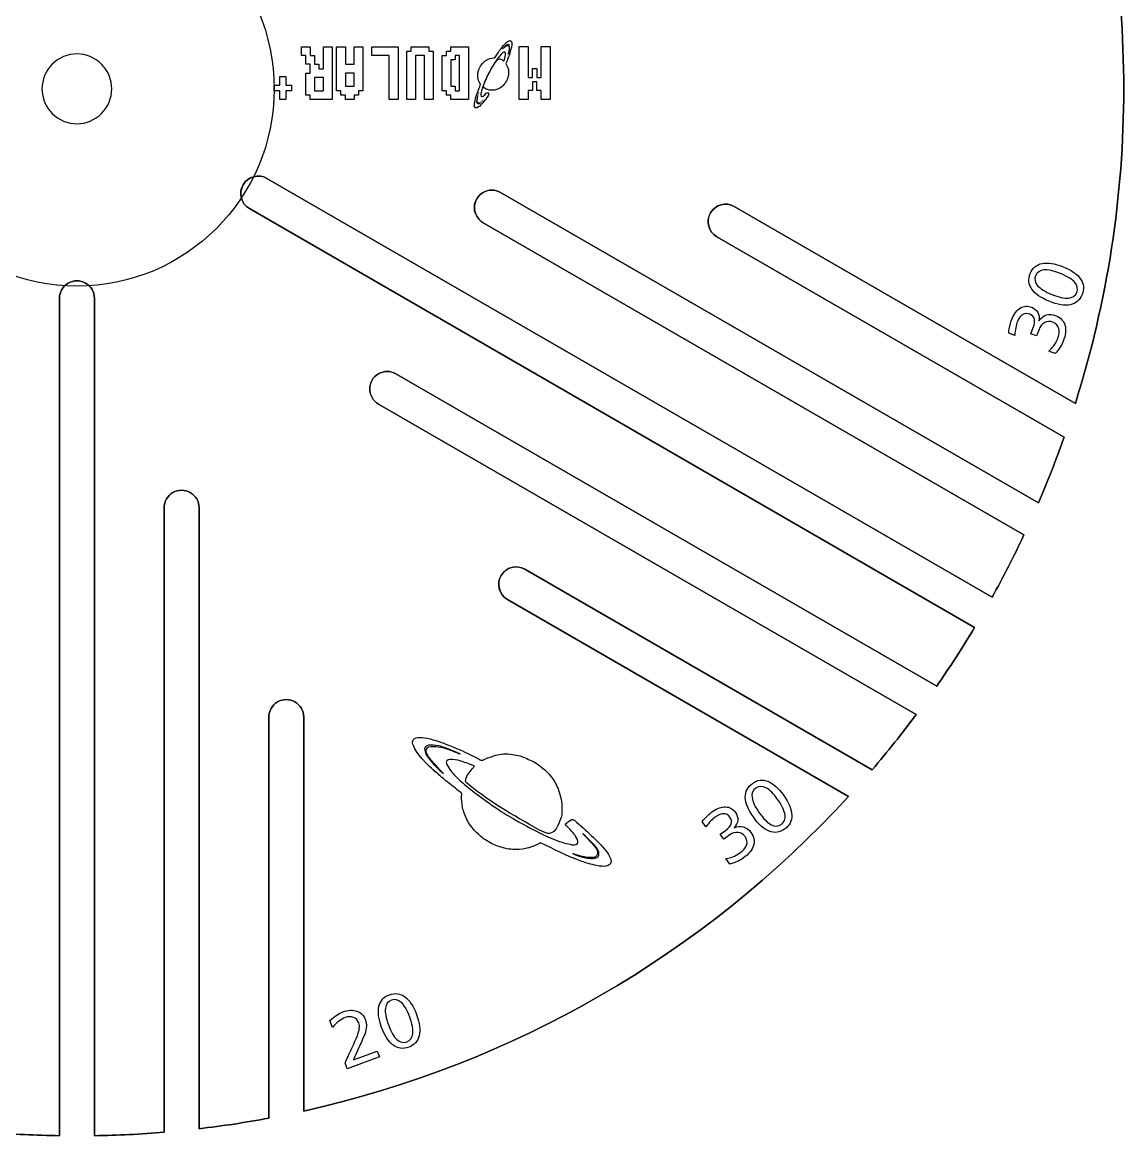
# Model space of a CAD drawing. Header units: millimetres. Extents: x 1 to 303, y 3 to 303.
# Drawn here: x 145.2 to 303, y 3 to 162.5 of the extents above; entities that cross this region are included whole.
import ezdxf

# ---------------------------------------------------------------- set-up
doc = ezdxf.new("R2010")
doc.units = ezdxf.units.MM
doc.layers.get('0').update_dxf_attribs({"linetype": 'CONTINUOUS'})

msp = doc.modelspace()

# ---------------------------------------------------------------- linework, layer by layer
at = {"color": 7}
for p, q in [((215.092613, 159.908096), (215.092607, 159.908093)), ((185.170371, 158.382928), (185.170371, 159.012598)), ((185.170371, 159.012598), (185.800041, 159.012598)), ((185.170371, 157.753258), (185.170371, 158.382928)), ((185.800041, 159.012598), (186.42971, 159.012598)), ((186.42971, 159.012598), (186.42971, 158.382928)), ((186.42971, 158.382928), (186.42971, 157.753258)), ((188.318721, 157.438423), (188.318721, 159.012598)), ((188.318721, 159.012598), (188.948391, 159.012598)), ((188.948391, 159.012598), (189.578061, 159.012598)), ((189.578061, 159.012598), (189.578061, 155.234577)), ((190.207732, 155.864247), (190.207732, 159.012598)), ((190.207732, 159.012598), (190.837402, 159.012598)), ((190.837402, 159.012598), (191.467072, 159.012598)), ((191.467072, 159.012598), (191.467072, 157.753258)), ((192.726413, 157.753258), (192.726413, 159.012598)), ((192.726413, 159.012598), (193.356083, 159.012598)), ((193.356083, 159.012598), (193.985752, 159.012598)), ((193.985752, 159.012598), (193.985752, 155.864247)), ((195.245094, 158.382928), (195.245094, 159.012598)), ((195.245094, 159.012598), (197.134104, 159.012598)), ((195.245094, 157.753258), (195.245094, 158.382928)), ((197.134104, 159.012598), (199.023114, 159.012598)), ((199.023114, 159.012598), (199.023114, 155.234577)), ((200.282455, 154.919742), (200.282455, 158.382928)), ((200.282455, 158.382928), (200.59729, 158.382928)), ((200.59729, 158.382928), (200.912125, 158.382928)), ((200.912125, 158.697763), (200.912125, 159.012598)), ((200.912125, 159.012598), (202.171466, 159.012598)), ((200.912125, 158.382928), (200.912125, 158.697763)), ((202.171466, 159.012598), (203.430805, 159.012598)), ((203.430805, 159.012598), (203.430805, 158.697763)), ((203.430805, 158.697763), (203.430805, 158.382928)), ((203.430805, 158.382928), (203.74564, 158.382928)), ((203.74564, 158.382928), (204.060477, 158.382928)), ((204.060477, 158.382928), (204.060477, 154.919742)), ((205.949486, 158.068093), (205.949486, 158.382928)), ((205.949486, 158.382928), (206.264323, 158.382928)), ((205.949486, 157.753258), (205.949486, 158.068093)), ((206.264323, 158.382928), (206.579157, 158.382928)), ((206.579157, 158.697763), (206.579157, 159.012598)), ((206.579157, 159.012598), (207.838497, 159.012598)), ((206.579157, 158.382928), (206.579157, 158.697763)), ((207.838497, 159.012598), (209.097838, 159.012598)), ((209.097838, 159.012598), (209.097838, 155.234577)), ((213.988785, 158.709194), (213.988785, 158.709194)), ((214.042488, 158.756303), (214.042488, 158.756303)), ((214.099708, 158.832933), (214.099708, 158.832933)), ((214.433554, 159.151524), (214.433554, 159.151524)), ((214.803142, 157.975952), (214.803142, 157.975952)), ((214.828283, 158.056234), (214.828283, 158.056234)), ((216.390953, 155.246876), (216.390953, 159.024896)), ((216.390953, 159.024896), (217.020623, 159.024896)), ((217.020623, 159.024896), (217.650293, 159.024896)), ((217.650293, 159.024896), (217.650293, 156.821051)), ((219.539303, 156.821051), (219.539303, 159.024896)), ((219.539303, 159.024896), (220.168973, 159.024896)), ((220.168973, 159.024896), (220.798643, 159.024896)), ((220.798643, 159.024896), (220.798643, 155.246876)), ((185.485206, 157.753258), (185.170371, 157.753258)), ((185.800041, 157.753258), (185.485206, 157.753258)), ((185.800041, 157.123588), (185.800041, 157.753258)), ((185.800041, 156.493918), (185.800041, 157.123588)), ((186.114875, 156.493918), (185.800041, 156.493918)), ((186.42971, 156.493918), (186.114875, 156.493918)), ((186.42971, 157.753258), (186.744545, 157.753258)), ((186.42971, 155.864247), (186.42971, 156.493918)), ((186.744545, 157.753258), (187.05938, 157.753258)), ((187.05938, 157.753258), (187.05938, 157.123588)), ((187.05938, 157.123588), (187.05938, 156.493918)), ((187.05938, 156.493918), (187.374217, 156.493918)), ((187.374217, 156.493918), (187.689051, 156.493918)), ((187.689051, 156.493918), (187.689051, 156.179082)), ((188.318721, 155.864247), (188.318721, 157.438423)), ((191.467072, 157.753258), (191.467072, 156.493918)), ((191.467072, 156.493918), (192.096743, 156.493918)), ((192.096743, 156.493918), (192.726413, 156.493918)), ((192.726413, 156.493918), (192.726413, 157.753258)), ((196.504433, 157.753258), (195.245094, 157.753258)), ((197.763774, 157.753258), (196.504433, 157.753258)), ((197.763774, 154.604907), (197.763774, 157.753258)), ((202.171466, 157.753258), (201.541796, 157.753258)), ((201.541796, 157.753258), (201.541796, 154.604907)), ((202.801136, 157.753258), (202.171466, 157.753258)), ((202.801136, 154.604907), (202.801136, 157.753258)), ((205.319816, 155.234577), (205.319816, 157.753258)), ((205.319816, 157.753258), (205.634651, 157.753258)), ((205.634651, 157.753258), (205.949486, 157.753258)), ((206.893992, 157.123588), (206.579157, 157.123588)), ((206.579157, 157.123588), (206.579157, 155.234577)), ((207.208827, 157.123588), (206.893992, 157.123588)), ((207.523662, 157.753258), (207.208827, 157.753258)), ((207.208827, 157.753258), (207.208827, 157.438423)), ((207.208827, 157.438423), (207.208827, 157.123588)), ((207.838497, 157.753258), (207.523662, 157.753258)), ((207.838497, 155.234577), (207.838497, 157.753258)), ((217.650293, 156.821051), (217.650293, 154.617206)), ((219.539303, 154.617206), (219.539303, 156.821051)), ((182.09592, 154.139475), (182.09592, 154.758364)), ((182.09592, 154.758364), (182.508511, 154.758364)), ((182.508511, 154.758364), (182.921105, 154.758364)), ((182.921105, 154.758364), (182.921105, 154.139475)), ((185.800041, 153.660402), (185.800041, 155.234577)), ((185.800041, 155.234577), (186.114875, 155.234577)), ((186.114875, 155.234577), (186.42971, 155.234577)), ((186.42971, 155.234577), (186.42971, 155.864247)), ((187.689051, 156.179082), (187.689051, 155.864247)), ((187.689051, 155.864247), (188.003886, 155.864247)), ((188.003886, 155.864247), (188.318721, 155.864247)), ((189.578061, 155.234577), (189.578061, 151.456556)), ((190.207732, 152.715896), (190.207732, 155.864247)), ((192.096743, 155.234577), (191.467072, 155.234577)), ((191.467072, 155.234577), (191.467072, 154.290072)), ((192.726413, 155.234577), (192.096743, 155.234577)), ((192.726413, 154.290072), (192.726413, 155.234577)), ((193.985752, 155.864247), (193.985752, 152.715896)), ((199.023114, 155.234577), (199.023114, 151.456556)), ((200.282455, 151.456556), (200.282455, 154.919742)), ((204.060477, 154.919742), (204.060477, 151.456556)), ((205.319816, 152.715896), (205.319816, 155.234577)), ((206.579157, 155.234577), (206.579157, 153.345566)), ((207.838497, 152.715896), (207.838497, 155.234577)), ((209.097838, 155.234577), (209.097838, 151.456556)), ((216.390953, 151.468856), (216.390953, 155.246876)), ((218.279963, 155.246876), (218.279963, 155.876546)), ((218.279963, 155.876546), (218.594798, 155.876546)), ((218.279963, 154.617206), (218.279963, 155.246876)), ((218.594798, 155.876546), (218.909633, 155.876546)), ((218.909633, 155.876546), (218.909633, 155.246876)), ((218.909633, 155.246876), (218.909633, 154.617206)), ((220.798643, 155.246876), (220.798643, 151.468856)), ((181.270735, 153.107994), (181.270735, 153.520586)), ((181.270735, 153.520586), (181.683327, 153.520586)), ((181.683327, 153.520586), (182.09592, 153.520586)), ((182.09592, 153.520586), (182.09592, 154.139475)), ((182.921105, 154.139475), (182.921105, 153.520586)), ((182.921105, 153.520586), (183.333698, 153.520586)), ((183.333698, 153.520586), (183.746289, 153.520586)), ((183.746289, 153.520586), (183.746289, 153.107994)), ((185.800041, 152.086226), (185.800041, 153.660402)), ((187.689051, 154.604907), (187.05938, 154.604907)), ((187.05938, 154.604907), (187.05938, 153.660402)), ((187.05938, 153.660402), (187.05938, 152.715896)), ((188.318721, 154.604907), (187.689051, 154.604907)), ((188.318721, 153.660402), (188.318721, 154.604907)), ((188.318721, 152.715896), (188.318721, 153.660402)), ((191.467072, 154.290072), (191.467072, 153.345566)), ((191.467072, 153.345566), (192.096743, 153.345566)), ((192.096743, 153.345566), (192.726413, 153.345566)), ((192.726413, 153.345566), (192.726413, 154.290072)), ((197.763774, 151.456556), (197.763774, 154.604907)), ((201.541796, 154.604907), (201.541796, 151.456556)), ((202.801136, 151.456556), (202.801136, 154.604907)), ((206.579157, 153.345566), (206.893992, 153.345566)), ((206.893992, 153.345566), (207.208827, 153.345566)), ((207.208827, 153.345566), (207.208827, 153.030731)), ((217.650293, 154.617206), (217.965128, 154.617206)), ((217.965128, 154.617206), (218.279963, 154.617206)), ((218.594798, 153.987536), (218.279963, 153.987536)), ((218.279963, 153.987536), (218.279963, 153.357866)), ((218.279963, 153.357866), (218.279963, 152.728196)), ((218.909633, 153.987536), (218.594798, 153.987536)), ((218.909633, 154.617206), (219.224468, 154.617206)), ((218.909633, 153.357866), (218.909633, 153.987536)), ((218.909633, 152.728196), (218.909633, 153.357866)), ((219.224468, 154.617206), (219.539303, 154.617206)), ((181.270735, 152.695401), (181.270735, 153.107994)), ((181.683327, 152.695401), (181.270735, 152.695401)), ((182.09592, 152.695401), (181.683327, 152.695401)), ((182.09592, 152.076513), (182.09592, 152.695401)), ((182.09592, 151.457624), (182.09592, 152.076513)), ((183.333698, 152.695401), (182.921105, 152.695401)), ((182.921105, 152.695401), (182.921105, 152.076513)), ((182.921105, 152.076513), (182.921105, 151.457624)), ((183.746289, 152.695401), (183.333698, 152.695401)), ((183.746289, 153.107994), (183.746289, 152.695401)), ((186.114875, 152.086226), (185.800041, 152.086226)), ((186.42971, 152.086226), (186.114875, 152.086226)), ((186.42971, 151.771391), (186.42971, 152.086226)), ((186.42971, 151.456556), (186.42971, 151.771391)), ((187.05938, 152.715896), (187.689051, 152.715896)), ((187.689051, 152.715896), (188.318721, 152.715896)), ((190.522567, 152.715896), (190.207732, 152.715896)), ((190.837402, 152.715896), (190.522567, 152.715896)), ((190.837402, 152.401061), (190.837402, 152.715896)), ((190.837402, 152.086226), (190.837402, 152.401061)), ((191.152237, 152.086226), (190.837402, 152.086226)), ((191.467072, 152.086226), (191.152237, 152.086226)), ((191.467072, 151.771391), (191.467072, 152.086226)), ((191.467072, 151.456556), (191.467072, 151.771391)), ((193.041248, 152.086226), (192.726413, 152.086226)), ((192.726413, 152.086226), (192.726413, 151.771391)), ((192.726413, 151.771391), (192.726413, 151.456556)), ((193.356083, 152.086226), (193.041248, 152.086226)), ((193.670917, 152.715896), (193.356083, 152.715896)), ((193.356083, 152.715896), (193.356083, 152.401061)), ((193.356083, 152.401061), (193.356083, 152.086226)), ((193.985752, 152.715896), (193.670917, 152.715896)), ((205.634651, 152.715896), (205.319816, 152.715896)), ((205.949486, 152.715896), (205.634651, 152.715896)), ((205.949486, 152.401061), (205.949486, 152.715896)), ((205.949486, 152.086226), (205.949486, 152.401061)), ((206.264323, 152.086226), (205.949486, 152.086226)), ((206.579157, 152.086226), (206.264323, 152.086226)), ((206.579157, 151.771391), (206.579157, 152.086226)), ((206.579157, 151.456556), (206.579157, 151.771391)), ((207.208827, 153.030731), (207.208827, 152.715896)), ((207.208827, 152.715896), (207.523662, 152.715896)), ((207.523662, 152.715896), (207.838497, 152.715896)), ((210.354283, 151.677352), (210.354283, 151.677352)), ((210.496966, 152.204073), (210.496966, 152.204073)), ((210.543168, 152.382318), (210.543168, 152.382318)), ((217.965128, 152.728196), (217.650293, 152.728196)), ((217.650293, 152.728196), (217.650293, 152.098526)), ((217.650293, 152.098526), (217.650293, 151.468856)), ((218.279963, 152.728196), (217.965128, 152.728196)), ((219.224468, 152.728196), (218.909633, 152.728196)), ((219.539303, 152.728196), (219.224468, 152.728196)), ((219.539303, 152.098526), (219.539303, 152.728196)), ((219.539303, 151.468856), (219.539303, 152.098526)), ((182.508511, 151.457624), (182.09592, 151.457624)), ((182.921105, 151.457624), (182.508511, 151.457624)), ((188.003886, 151.456556), (186.42971, 151.456556)), ((189.578061, 151.456556), (188.003886, 151.456556)), ((192.096743, 151.456556), (191.467072, 151.456556)), ((192.726413, 151.456556), (192.096743, 151.456556)), ((198.393444, 151.456556), (197.763774, 151.456556)), ((199.023114, 151.456556), (198.393444, 151.456556)), ((200.912125, 151.456556), (200.282455, 151.456556)), ((201.541796, 151.456556), (200.912125, 151.456556)), ((203.430805, 151.456556), (202.801136, 151.456556)), ((204.060477, 151.456556), (203.430805, 151.456556)), ((207.838497, 151.456556), (206.579157, 151.456556)), ((209.097838, 151.456556), (207.838497, 151.456556)), ((210.92217, 151.059604), (210.92217, 151.059604)), ((211.027953, 151.158939), (211.027953, 151.158939)), ((211.114587, 151.245036), (211.114587, 151.245036)), ((211.175183, 151.29536), (211.175183, 151.29536)), ((217.020623, 151.468856), (216.390953, 151.468856)), ((217.650293, 151.468856), (217.020623, 151.468856)), ((220.168973, 151.468856), (219.539303, 151.468856)), ((220.798643, 151.468856), (220.168973, 151.468856)), ((289.612359, 126.514896), (289.612359, 126.514896)), ((290.378682, 126.204445), (290.378682, 126.204445)), ((290.857842, 119.748954), (290.857889, 119.748935)), ((289.684754, 117.899176), (290.037891, 118.770869)), ((290.817433, 118.410459), (290.479818, 117.577082)), ((287.379597, 117.645435), (286.517486, 117.994691)), ((290.479818, 117.577082), (289.684754, 117.899176)), ((293.188197, 115.041372), (292.254237, 115.419735)), ((201.10349, 59.44541), (201.10296, 59.44477)), ((204.38406, 55.96533), (204.38408, 55.96539)), ((209.95825, 55.9538), (209.54474, 56.11501)), ((209.88535, 55.842), (209.95825, 55.9538)), ((249.808631, 53.477664), (249.808631, 53.477664)), ((250.28354, 52.800838), (250.28354, 52.800838)), ((243.117366, 47.242321), (242.583096, 48.003748)), ((245.190832, 46.203614), (245.960722, 46.743823)), ((247.180369, 47.119884), (247.180403, 47.119835)), ((219.40548, 44.97052), (218.93462, 44.71509)), ((245.683552, 45.501404), (245.190832, 46.203614)), ((246.4196, 46.017867), (245.683552, 45.501404)), ((225.12475, 43.02299), (225.12475, 43.023)), ((246.580849, 41.901404), (246.002052, 42.726288)), ((197.7845, 23.194145), (197.7845, 23.194145)), ((198.069726, 22.418079), (198.069726, 22.418079)), ((189.623008, 18.526378), (189.259344, 19.515865)), ((192.619598, 13.863362), (196.039138, 15.120138)), ((196.039138, 15.120138), (196.342191, 14.295565)), ((191.744002, 12.605603), (191.440948, 13.430176)), ((196.342191, 14.295565), (191.744002, 12.605603)), ((192.619598, 13.863362), (192.619598, 13.863362))]:
    msp.add_line(p, q, dxfattribs=at)
at = {"color": 1}
for p, q in [((158, 152.97917), (158, 152.97917)), ((158, 152.97917), (158, 152.97917)), ((158, 152.97917), (158, 152.97917)), ((181.2724, 152.97917), (181.2724, 152.97917)), ((303, 152.979171), (303, 152.979171)), ((303, 152.97917), (303, 152.97917)), ((180.2308, 140.14427), (180.23076, 140.14423)), ((180.23076, 140.14423), (180.23076, 140.14423)), ((180.23076, 140.14423), (284.13577, 80.15465)), ((284.13577, 80.15465), (180.23076, 140.14423)), ((213.7115, 138.13457), (213.71152, 138.13462)), ((213.71152, 138.13462), (213.71152, 138.13462)), ((213.71152, 138.13462), (290.76671, 93.64678)), ((290.76671, 93.64678), (213.71152, 138.13462)), ((281.63577, 75.82452), (177.73076, 135.81411)), ((177.73076, 135.81411), (177.73076, 135.81411)), ((177.73076, 135.81411), (281.63577, 75.82452)), ((177.7308, 135.81407), (177.73076, 135.81411)), ((247.1923, 136.12497), (247.19229, 136.125)), ((247.19229, 136.125), (247.19229, 136.125)), ((247.19229, 136.125), (296.06803, 107.90657)), ((296.06803, 107.90657), (247.19229, 136.125)), ((211.2115, 133.80447), (211.21152, 133.80449)), ((288.70197, 89.06536), (211.21152, 133.80449)), ((211.21152, 133.80449), (211.21152, 133.80449)), ((211.21152, 133.80449), (288.70197, 89.06536)), ((294.45205, 103.06606), (244.69229, 131.79487)), ((244.69229, 131.79487), (244.69229, 131.79487)), ((244.69229, 131.79487), (294.45205, 103.06606)), ((244.6923, 131.79487), (244.69229, 131.79487)), ((150.5, 3), (150.5, 122.97917)), ((150.5, 122.97917), (150.5, 122.97917)), ((150.5, 122.97917), (150.5, 3)), ((150.5, 122.97917), (150.5, 122.97917)), ((155.5, 122.97917), (155.5, 122.97917)), ((155.5, 122.97917), (155.5, 122.97917)), ((155.5, 122.97917), (155.5, 3)), ((155.5, 3), (155.5, 122.97917)), ((198.7115, 112.15387), (198.71152, 112.15385)), ((198.71152, 112.15385), (198.71152, 112.15385)), ((198.71152, 112.15385), (276.20197, 67.41472)), ((276.20197, 67.41472), (198.71152, 112.15385)), ((196.2115, 107.82377), (196.21152, 107.82372)), ((273.26671, 63.33589), (196.21152, 107.82372)), ((196.21152, 107.82372), (196.21152, 107.82372)), ((196.21152, 107.82372), (273.26671, 63.33589)), ((296.068, 107.90657), (296.06803, 107.90657)), ((296.06803, 107.90657), (296.06803, 107.90657)), ((294.452, 103.06607), (294.45205, 103.06606)), ((294.45205, 103.06606), (294.45205, 103.06606)), ((165.5, 3.50091), (165.5, 92.97917)), ((165.5, 92.97917), (165.5, 92.97917)), ((165.5, 92.97917), (165.5, 3.50091)), ((165.5, 92.97917), (165.5, 92.97917)), ((170.5, 92.97917), (170.5, 92.97917)), ((170.5, 92.97917), (170.5, 92.97917)), ((170.5, 92.97917), (170.5, 4.0035)), ((170.5, 4.0035), (170.5, 92.97917)), ((290.76671, 93.64678), (290.76671, 93.64678)), ((290.767, 93.64677), (290.76671, 93.64678)), ((288.702, 89.06537), (288.70197, 89.06536)), ((288.70197, 89.06536), (288.70197, 89.06536)), ((217.1923, 84.16347), (217.19229, 84.16347)), ((217.19229, 84.16347), (217.19229, 84.16347)), ((217.19229, 84.16347), (266.95205, 55.43466)), ((266.95205, 55.43466), (217.19229, 84.16347)), ((214.6923, 79.83337), (214.69229, 79.83334)), ((263.56803, 51.61492), (214.69229, 79.83334)), ((214.69229, 79.83334), (214.69229, 79.83334)), ((214.69229, 79.83334), (263.56803, 51.61492)), ((284.136, 80.15467), (284.13577, 80.15465)), ((284.13577, 80.15465), (284.13577, 80.15465)), ((281.636, 75.82457), (281.63577, 75.82452)), ((281.63577, 75.82452), (281.63577, 75.82452)), ((276.202, 67.41477), (276.20197, 67.41472)), ((276.20197, 67.41472), (276.20197, 67.41472)), ((180.5, 5.52155), (180.5, 62.97917)), ((180.5, 62.97917), (180.5, 62.97917)), ((180.5, 62.97917), (180.5, 5.52155)), ((180.5, 62.97917), (180.5, 62.97917)), ((185.5, 62.97917), (185.5, 62.97917)), ((185.5, 62.97917), (185.5, 62.97917)), ((185.5, 62.97917), (185.5, 6.54232)), ((185.5, 6.54232), (185.5, 62.97917)), ((273.267, 63.33587), (273.26671, 63.33589)), ((273.26671, 63.33589), (273.26671, 63.33589)), ((266.952, 55.43467), (266.95205, 55.43466)), ((266.95205, 55.43466), (266.95205, 55.43466)), ((263.568, 51.61517), (263.56803, 51.61492)), ((263.56803, 51.61492), (263.56803, 51.61492)), ((185.5, 6.54232), (185.5, 6.54232)), ((185.5, 6.54217), (185.5, 6.54232)), ((180.5, 5.52117), (180.5, 5.52155)), ((180.5, 5.52155), (180.5, 5.52155)), ((165.5, 3.50117), (165.5, 3.50091)), ((165.5, 3.50091), (165.5, 3.50091)), ((170.5, 4.0035), (170.5, 4.0035)), ((170.5, 4.00317), (170.5, 4.0035)), ((150.5, 3.00017), (150.5, 3)), ((150.5, 3), (150.5, 3)), ((155.5, 3.00017), (155.5, 3)), ((155.5, 3), (155.5, 3))]:
    msp.add_line(p, q, dxfattribs=at)
for points in [[(303, 152.979171), (302.999991, 168.268858), (300.662315, 183.468671), (296.068, 198.051771)], [(296.06803, 198.05177), (300.662335, 183.46867), (303.000001, 168.268856), (303, 152.979171)], [(153.00002, 181.25156), (168.614427, 181.251557), (181.272402, 168.593577), (181.2724, 152.97917)], [(153, 157.97917), (151.673918, 157.97917), (150.402148, 157.452386), (149.464466, 156.514704)], [(153, 157.97917), (151.673918, 157.97917), (150.402148, 157.452386), (149.464466, 156.514704)], [(153, 157.97917), (151.673918, 157.97917), (150.402148, 157.452386), (149.464466, 156.514704)], [(156.535534, 156.514704), (155.597852, 157.452386), (154.326082, 157.97917), (153, 157.97917)], [(156.535534, 156.514704), (155.597852, 157.452386), (154.326082, 157.97917), (153, 157.97917)], [(156.535534, 156.514704), (155.597852, 157.452386), (154.326082, 157.97917), (153, 157.97917)], [(149.464466, 156.514704), (148.526784, 155.577022), (148, 154.305253), (148, 152.97917)], [(149.464466, 156.514704), (148.526784, 155.577022), (148, 154.305253), (148, 152.97917)], [(149.464466, 156.514704), (148.526784, 155.577022), (148, 154.305253), (148, 152.97917)], [(158, 152.97917), (158, 154.305253), (157.473216, 155.577022), (156.535534, 156.514704)], [(158, 152.97917), (158, 154.305253), (157.473216, 155.577022), (156.535534, 156.514704)], [(158, 152.97917), (158, 154.305253), (157.473216, 155.577022), (156.535534, 156.514704)], [(153.00002, 124.70679), (137.385613, 124.706789), (124.727634, 137.364764), (124.72763, 152.97917)], [(148, 152.97917), (148, 151.653088), (148.526784, 150.381318), (149.464466, 149.443637)], [(148, 152.97917), (148, 151.653088), (148.526784, 150.381318), (149.464466, 149.443637)], [(148, 152.97917), (148, 151.653088), (148.526784, 150.381318), (149.464466, 149.443637)], [(181.2724, 152.97917), (181.272396, 137.364768), (168.614423, 124.706794), (153.00002, 124.70679)], [(156.535534, 149.443637), (157.473216, 150.381318), (158, 151.653088), (158, 152.97917)], [(156.535534, 149.443637), (157.473216, 150.381318), (158, 151.653088), (158, 152.97917)], [(156.535534, 149.443637), (157.473216, 150.381318), (158, 151.653088), (158, 152.97917)], [(303, 152.97917), (302.999991, 137.689483), (300.662315, 122.48967), (296.068, 107.90657)], [(296.06803, 107.90657), (300.662335, 122.489671), (303.000001, 137.689485), (303, 152.97917)], [(149.464466, 149.443637), (150.402148, 148.505955), (151.673918, 147.97917), (153, 147.97917)], [(149.464466, 149.443637), (150.402148, 148.505955), (151.673918, 147.97917), (153, 147.97917)], [(149.464466, 149.443637), (150.402148, 148.505955), (151.673918, 147.97917), (153, 147.97917)], [(153, 147.97917), (154.326082, 147.97917), (155.597852, 148.505955), (156.535534, 149.443637)], [(153, 147.97917), (154.326082, 147.97917), (155.597852, 148.505955), (156.535534, 149.443637)], [(153, 147.97917), (154.326082, 147.97917), (155.597852, 148.505955), (156.535534, 149.443637)], [(176.817837, 139.227977), (177.507722, 140.422883), (179.035213, 140.832976), (180.2308, 140.14427)], [(180.23076, 140.14423), (179.035227, 140.832334), (177.508278, 140.422082), (176.818583, 139.227466)], [(177.73076, 135.81411), (176.536535, 136.505175), (176.127951, 138.03307), (176.817837, 139.227977)], [(176.818583, 139.227466), (176.128887, 138.032851), (176.537104, 136.505357), (177.7308, 135.81407)], [(209.951761, 135.97141), (209.950417, 136.867256), (210.428515, 137.695343), (211.205013, 138.1421)], [(211.21122, 138.134953), (210.43758, 137.688361), (209.961009, 136.862918), (209.961067, 135.969631)], [(211.205013, 138.1421), (211.981511, 138.588857), (212.9377, 138.585985), (213.7115, 138.13457)], [(213.71152, 138.13462), (212.938, 138.581418), (211.984859, 138.581545), (211.21122, 138.134953)], [(211.21152, 133.80449), (210.433685, 134.248916), (209.953105, 135.075565), (209.951761, 135.97141)], [(209.961067, 135.969631), (209.961125, 135.076344), (210.437803, 134.250962), (211.2115, 133.80447)], [(247.19229, 136.125), (245.996711, 136.813698), (244.469232, 136.403603), (243.779358, 135.208702)], [(243.783111, 135.206539), (244.472148, 136.399974), (245.997, 136.810768), (247.1923, 136.12497)], [(243.779358, 135.208702), (243.089485, 134.0138), (243.498078, 132.485919), (244.6923, 131.79487)], [(244.69229, 131.79487), (243.500728, 132.487143), (243.094073, 134.013104), (243.783111, 135.206539)], [(150.5, 122.97917), (150.5, 123.872334), (150.976497, 124.697652), (151.75, 125.144234)], [(151.75, 125.144234), (150.976497, 124.697652), (150.5, 123.872334), (150.5, 122.97917)], [(151.75, 125.144234), (152.523503, 125.590816), (153.476497, 125.590816), (154.25, 125.144234)], [(154.25, 125.144234), (153.476497, 125.590816), (152.523503, 125.590816), (151.75, 125.144234)], [(154.25, 125.144234), (155.023503, 124.697652), (155.5, 123.872334), (155.5, 122.97917)], [(155.5, 122.97917), (155.5, 123.872334), (155.023503, 124.697652), (154.25, 125.144234)], [(196.206469, 112.159725), (195.430632, 111.713012), (194.952884, 110.885542), (194.953922, 109.990291)], [(194.961077, 109.988863), (194.961013, 110.882147), (195.437577, 111.70759), (196.21121, 112.154186)], [(198.71152, 112.15385), (197.937787, 112.604198), (196.982306, 112.606438), (196.206469, 112.159725)], [(196.21121, 112.154186), (196.984843, 112.600781), (197.93798, 112.600661), (198.7115, 112.15387)], [(194.953922, 109.990291), (194.954961, 109.095041), (195.434629, 108.268682), (196.2115, 107.82377)], [(196.21152, 107.82372), (195.437823, 108.270205), (194.961141, 109.09558), (194.961077, 109.988863)], [(290.76671, 93.64678), (292.100679, 96.744222), (293.329807, 99.885771), (294.452, 103.06607)], [(294.45205, 103.06606), (293.329936, 99.885764), (292.100888, 96.744216), (290.767, 93.64677)], [(165.5, 92.97917), (165.5, 93.872334), (165.976497, 94.697652), (166.75, 95.144234)], [(166.75, 95.144234), (165.976497, 94.697652), (165.5, 93.872334), (165.5, 92.97917)], [(166.75, 95.144234), (167.523503, 95.590816), (168.476497, 95.590816), (169.25, 95.144234)], [(169.25, 95.144234), (168.476497, 95.590816), (167.523503, 95.590816), (166.75, 95.144234)], [(169.25, 95.144234), (170.023503, 94.697652), (170.5, 93.872334), (170.5, 92.97917)], [(170.5, 92.97917), (170.5, 93.872334), (170.023503, 94.697652), (169.25, 95.144234)], [(284.13577, 80.15465), (285.756583, 83.073249), (287.279507, 86.045144), (288.702, 89.06537)], [(288.70197, 89.06536), (287.279562, 86.045148), (285.756724, 83.073263), (284.136, 80.15467)], [(213.777415, 83.248303), (214.467732, 84.443964), (215.996581, 84.853685), (217.1923, 84.16347)], [(217.19229, 84.16347), (215.997093, 84.848158), (214.473242, 84.437092), (213.78453, 83.24421)], [(214.69229, 79.83334), (213.496689, 80.52376), (213.087098, 82.052643), (213.777415, 83.248303)], [(213.78453, 83.24421), (213.095817, 82.051327), (213.501746, 80.526099), (214.6923, 79.83337)], [(276.20197, 67.41472), (278.106396, 70.156751), (279.918749, 72.961597), (281.636, 75.82457)], [(281.63577, 75.82452), (279.918602, 72.961584), (278.106336, 70.156772), (276.202, 67.41477)], [(181.75, 65.144234), (182.523503, 65.590816), (183.476497, 65.590816), (184.25, 65.144234)], [(184.25, 65.144234), (183.476497, 65.590816), (182.523503, 65.590816), (181.75, 65.144234)], [(180.5, 62.97917), (180.5, 63.872334), (180.976497, 64.697652), (181.75, 65.144234)], [(181.75, 65.144234), (180.976497, 64.697652), (180.5, 63.872334), (180.5, 62.97917)], [(184.25, 65.144234), (185.023503, 64.697652), (185.5, 63.872334), (185.5, 62.97917)], [(185.5, 62.97917), (185.5, 63.872334), (185.023503, 64.697652), (184.25, 65.144234)], [(273.26671, 63.33589), (271.251228, 60.631912), (269.145127, 57.996674), (266.952, 55.43467)], [(266.95205, 55.43466), (269.145258, 57.996657), (271.251439, 60.631891), (273.267, 63.33587)], [(185.5, 6.54232), (215.528493, 13.206875), (242.782197, 28.941902), (263.568, 51.61517)], [(263.56803, 51.61492), (242.782205, 28.941684), (215.528492, 13.206692), (185.5, 6.54217)], [(180.5, 5.52155), (177.184684, 4.903151), (173.849455, 4.396737), (170.5, 4.00317)], [(170.5, 4.0035), (173.849446, 4.396831), (177.184675, 4.903009), (180.5, 5.52117)], [(150.5, 3), (147.162018, 3.055729), (143.826827, 3.222879), (140.5, 3.50117)], [(140.5, 3.50091), (143.826832, 3.222762), (147.162023, 3.055756), (150.5, 3.00017)], [(155.5, 3), (158.837982, 3.055729), (162.173173, 3.222879), (165.5, 3.50117)], [(165.5, 3.50091), (162.173168, 3.222762), (158.837977, 3.055756), (155.5, 3.00017)]]:
    msp.add_open_spline(points, degree=3, dxfattribs=at)
at = {"color": 7}
for points in [[(212.965832, 157.579713), (213.463842, 158.31614), (213.946141, 159.079926), (214.620985, 159.66879)], [(214.620985, 159.66879), (214.760869, 159.773552), (214.914037, 159.888785), (215.092613, 159.908096)], [(215.092607, 159.908093), (215.474683, 159.78547), (215.296032, 159.256855), (215.258764, 158.958713)], [(213.993993, 158.128712), (213.405728, 157.613301), (212.996186, 156.928669), (212.590446, 156.268427)], [(213.988785, 158.709194), (213.965403, 158.637658), (214.074869, 158.815954), (213.988785, 158.709194)], [(214.359737, 157.584566), (214.486548, 157.886421), (214.440214, 158.542828), (213.993993, 158.128712)], [(214.433554, 159.151524), (214.292387, 159.064515), (214.018603, 158.743874), (214.300207, 159.006327)], [(214.042488, 158.756303), (214.09451, 158.802489), (214.049856, 158.808668), (214.042488, 158.756303)], [(214.099708, 158.832933), (214.082081, 158.759884), (214.17993, 158.929447), (214.099708, 158.832933)], [(214.300207, 159.006327), (214.572123, 159.249119), (214.972188, 159.321698), (214.95754, 158.841512)], [(214.961395, 159.212943), (214.85556, 159.441754), (214.562664, 159.252777), (214.433554, 159.151524)], [(215.258764, 158.958713), (215.086343, 158.153041), (214.777445, 157.380306), (214.476187, 156.619398)], [(214.803142, 157.975952), (214.801684, 157.850581), (214.844818, 158.122977), (214.803142, 157.975952)], [(214.95754, 158.841512), (214.952324, 158.621505), (214.827582, 158.14033), (214.869181, 158.151283)], [(214.828283, 158.056234), (214.866468, 158.036666), (214.839431, 158.120697), (214.828283, 158.056234)], [(214.869181, 158.151283), (214.950114, 158.494398), (215.063047, 158.864194), (214.961395, 159.212943)], [(210.713838, 153.797897), (210.03041, 155.006157), (210.68234, 156.684162), (211.926687, 157.230801)], [(211.445403, 153.924589), (211.901301, 155.020018), (212.455719, 156.078316), (213.165379, 157.030233)], [(211.926687, 157.230801), (212.227516, 157.483299), (212.749899, 157.276457), (212.965832, 157.579713)], [(213.165379, 157.030233), (213.364008, 157.491799), (213.826919, 157.228794), (214.097723, 156.992906)], [(214.097723, 156.992906), (214.295273, 156.898616), (214.264527, 157.442296), (214.359737, 157.584566)], [(214.476187, 156.619398), (214.665964, 156.225247), (214.888572, 155.820055), (214.864199, 155.366567)], [(212.590446, 156.268427), (211.930439, 155.144707), (211.341329, 153.966798), (210.972564, 152.711579)], [(214.864199, 155.366567), (214.891641, 154.938608), (214.736424, 154.522242), (214.57072, 154.141758)], [(210.639435, 153.0841), (210.719156, 153.325379), (210.959294, 153.584674), (210.713838, 153.797897)], [(211.335457, 153.111927), (211.154418, 153.324807), (211.332732, 153.616185), (211.445403, 153.924589)], [(214.57072, 154.141758), (214.292588, 153.688456), (213.915796, 153.205257), (213.394731, 152.985818)], [(209.995299, 150.996909), (210.120467, 151.71645), (210.374017, 152.407889), (210.639435, 153.0841)], [(210.354283, 151.677352), (210.276164, 151.332941), (210.144708, 150.845447), (210.546074, 150.824926)], [(210.401129, 151.849244), (210.396026, 151.823547), (210.364682, 151.726427), (210.354283, 151.677352)], [(210.383588, 151.532859), (210.429656, 151.718273), (210.530494, 152.282724), (210.401129, 151.849244)], [(210.496966, 152.204073), (210.522876, 152.250169), (210.483632, 152.272353), (210.496966, 152.204073)], [(210.543168, 152.382318), (210.538343, 152.285948), (210.579801, 152.495838), (210.543168, 152.382318)], [(210.972564, 152.711579), (210.919068, 152.443571), (210.792631, 152.090012), (210.947649, 151.861286)], [(210.947649, 151.861286), (211.358511, 151.789981), (211.557013, 152.472429), (211.857094, 152.443144)], [(213.394731, 152.985818), (212.748217, 152.666614), (211.928703, 152.689482), (211.335457, 153.111927)], [(211.857094, 152.443144), (212.289873, 152.147827), (211.751786, 151.805652), (211.595626, 151.517466)], [(210.355086, 150.273008), (209.926099, 150.087013), (209.926333, 150.733734), (209.995299, 150.996909)], [(210.686846, 150.918615), (210.298089, 150.761324), (210.307619, 151.223996), (210.383588, 151.532859)], [(211.595626, 151.517466), (211.232712, 151.060443), (210.886477, 150.54968), (210.355086, 150.273008)], [(210.546074, 150.824926), (210.701436, 150.813895), (211.008827, 151.143151), (210.686846, 150.918615)], [(210.92217, 151.059604), (211.048215, 151.070087), (210.992481, 151.185202), (210.92217, 151.059604)], [(211.027953, 151.158939), (211.046642, 151.070405), (211.069537, 151.26163), (211.027953, 151.158939)], [(211.114587, 151.245036), (211.140902, 151.217792), (211.148022, 151.324702), (211.114587, 151.245036)], [(211.175183, 151.29536), (211.227209, 151.341548), (211.182551, 151.347724), (211.175183, 151.29536)], [(289.612359, 126.514896), (289.937039, 127.316343), (290.502458, 127.799097), (291.308618, 127.963159)], [(291.308618, 127.963159), (292.112876, 128.131708), (293.118484, 127.971503), (294.325442, 127.482544)], [(289.820394, 124.289594), (289.357024, 124.971681), (289.287679, 125.713448), (289.612359, 126.514896)], [(290.378682, 126.204445), (290.176889, 125.706335), (290.270761, 125.231551), (290.660299, 124.780095)], [(291.572248, 127.031172), (290.979624, 126.981324), (290.581769, 126.705748), (290.378682, 126.204445)], [(293.933498, 126.51506), (292.950049, 126.913472), (292.162966, 127.085509), (291.572248, 127.031172)], [(295.988187, 125.2422), (295.598649, 125.693655), (294.913753, 126.117942), (293.933498, 126.51506)], [(294.325442, 127.482544), (295.529212, 126.994876), (296.362779, 126.41), (296.826143, 125.727916)], [(290.660299, 124.780095), (291.04793, 124.33313), (291.73347, 123.910441), (292.716919, 123.512028)], [(296.265004, 123.819796), (296.46809, 124.321099), (296.375818, 124.795234), (295.988187, 125.2422)], [(296.826143, 125.727916), (297.287612, 125.050316), (297.356007, 124.310792), (297.031327, 123.509346)], [(292.323035, 122.539755), (291.116077, 123.028715), (290.281863, 123.611994), (289.820394, 124.289594)], [(292.716919, 123.512028), (293.697174, 123.114911), (294.483614, 122.941276), (295.076238, 122.991124)], [(295.076238, 122.991124), (295.666955, 123.045461), (296.06321, 123.321686), (296.265004, 123.819796)], [(297.031327, 123.509346), (296.706647, 122.707898), (296.142178, 122.2229), (295.337919, 122.054351)], [(286.996765, 120.058637), (287.29428, 120.79303), (287.697338, 121.306248), (288.205939, 121.59829)], [(288.205939, 121.59829), (288.711346, 121.891626), (289.248228, 121.923169), (289.816587, 121.692917)], [(289.816587, 121.692917), (290.212523, 121.532517), (290.501869, 121.283343), (290.684623, 120.945395)], [(295.337919, 122.054351), (294.531766, 121.890286), (293.526805, 122.052088), (292.323035, 122.539755)], [(286.704753, 119.117576), (286.784302, 119.460771), (286.881639, 119.774458), (286.996765, 120.058637)], [(287.776089, 119.642559), (287.668725, 119.377539), (287.582331, 119.081721), (287.516908, 118.755104)], [(288.525131, 120.63822), (288.222388, 120.459784), (287.972708, 120.127897), (287.776089, 119.642559)], [(289.52719, 120.689465), (289.159998, 120.838221), (288.825978, 120.821139), (288.525131, 120.63822)], [(290.197702, 119.977359), (290.108316, 120.307218), (289.884812, 120.544587), (289.52719, 120.689465)], [(290.037891, 118.770869), (290.23063, 119.246628), (290.2839, 119.648792), (290.197702, 119.977359)], [(290.684623, 120.945395), (290.864188, 120.608739), (290.921928, 120.209925), (290.857842, 119.748954)], [(290.857889, 119.748935), (291.144438, 120.171822), (291.49656, 120.449198), (291.914255, 120.581064)], [(292.842398, 119.541564), (292.420924, 119.71231), (292.031894, 119.69707), (291.675307, 119.495843)], [(291.914255, 120.581064), (292.333242, 120.716123), (292.772631, 120.690519), (293.23242, 120.50425)], [(293.23242, 120.50425), (293.938079, 120.218376), (294.385776, 119.75451), (294.57551, 119.112654)], [(286.517486, 117.994691), (286.564063, 118.403283), (286.626486, 118.777578), (286.704753, 119.117576)], [(287.516908, 118.755104), (287.451484, 118.428488), (287.405714, 118.058598), (287.379597, 117.645435)], [(291.675307, 119.495843), (291.316826, 119.299101), (291.030868, 118.937306), (290.817433, 118.410459)], [(293.692489, 118.639619), (293.582362, 119.055939), (293.298998, 119.356587), (292.842398, 119.541564)], [(293.490949, 117.109924), (293.736723, 117.716597), (293.803903, 118.226495), (293.692489, 118.639619)], [(294.57551, 119.112654), (294.765244, 118.470797), (294.679015, 117.702846), (294.316823, 116.808802)], [(292.965686, 116.157421), (293.174865, 116.444384), (293.349953, 116.761885), (293.490949, 117.109924)], [(294.316823, 116.808802), (294.19523, 116.508659), (294.039417, 116.211227), (293.849386, 115.916506)], [(292.254237, 115.419735), (292.519357, 115.624562), (292.756506, 115.870458), (292.965686, 116.157421)], [(293.849386, 115.916506), (293.663862, 115.623677), (293.443465, 115.331965), (293.188197, 115.041372)], [(201.9022, 57.6975), (201.405, 58.35886), (201.07776, 59.07502), (201.10349, 59.44541)], [(201.10296, 59.44477), (201.12806, 59.80654), (201.47602, 60.07419), (201.90646, 60.063)], [(201.90646, 60.063), (202.01358, 60.06), (202.14703, 60.058), (202.20263, 60.06)], [(202.20263, 60.06), (202.57964, 60.068), (203.14896, 59.9843), (203.61132, 59.85428)], [(203.61132, 59.85428), (204.38981, 59.63535), (205.13341, 59.39625), (205.66145, 59.1951)], [(205.66145, 59.1951), (206.31134, 58.94749), (208.54477, 57.99783), (208.92218, 57.80859)], [(202.66439, 56.80584), (202.33834, 57.13106), (202.09282, 57.44433), (201.9022, 57.6975)], [(203.1972, 58.87999), (202.7362, 58.69102), (202.70728, 58.3216), (203.09195, 57.5129)], [(203.77217, 56.79381), (203.19307, 57.49956), (202.94803, 57.972), (203.06962, 58.33685)], [(203.06962, 58.33685), (203.11142, 58.4624), (203.31383, 58.67314), (203.44196, 58.7247)], [(203.09195, 57.5129), (203.23717, 57.24683), (204.16511, 56.14085), (204.38406, 55.96533)], [(203.46941, 58.93969), (203.44491, 58.95799), (203.32216, 58.93069), (203.1972, 58.87999)], [(203.44196, 58.7247), (204.34677, 58.89501), (205.19723, 58.675), (206.00329, 58.42125)], [(204.85746, 58.85509), (204.14952, 58.98375), (203.81642, 58.96236), (203.46941, 58.93969)], [(206.14354, 58.44071), (205.56446, 58.63527), (205.4396, 58.71469), (204.85746, 58.85509)], [(206.00329, 58.42125), (206.18491, 58.38565), (207.87874, 57.66672), (207.93758, 57.69391)], [(207.93758, 57.69391), (207.81625, 57.74711), (206.22668, 58.41279), (206.14354, 58.44071)], [(208.92218, 57.80859), (209.14393, 57.69757), (210.03683, 57.25832), (210.13092, 57.21416)], [(211.88024, 57.11574), (212.78015, 57.47893), (213.25697, 57.60483), (214.10928, 57.70582)], [(214.10928, 57.70582), (214.29928, 57.72632), (214.47537, 57.71382), (215.17803, 57.65962)], [(215.17803, 57.65962), (215.49712, 57.60372), (215.89993, 57.58512), (216.22898, 57.47662)], [(216.22898, 57.47662), (216.94098, 57.2928), (217.56769, 56.98129), (218.18256, 56.70053)], [(203.06317, 56.37989), (202.84011, 56.59995), (202.79412, 56.64906), (202.66439, 56.80584)], [(204.03951, 55.43447), (203.71589, 55.75326), (203.36496, 56.0789), (203.06317, 56.37989)], [(205.54744, 54.8667), (205.55644, 54.8889), (203.91514, 56.6196), (203.77217, 56.79381)], [(204.38408, 55.96539), (205.06551, 55.28406), (205.4312, 54.97553), (205.54744, 54.8667)], [(206.50728, 56.9037), (205.97387, 56.8504), (205.81967, 56.73009), (205.99361, 56.20386)], [(205.99361, 56.20386), (206.36175, 55.45889), (206.75373, 55.05502), (207.26848, 54.50647)], [(207.89737, 56.69667), (207.4485, 56.82034), (206.93252, 56.95814), (206.50728, 56.9037)], [(209.54474, 56.11501), (208.77899, 56.41349), (208.23556, 56.60539), (207.89737, 56.69667)], [(209.78089, 55.71739), (209.79839, 55.72539), (209.84519, 55.78049), (209.88535, 55.842)], [(210.13092, 57.21416), (210.16572, 57.19776), (210.34079, 57.10564), (210.51928, 57.00942)], [(210.51928, 57.00942), (210.69786, 56.91312), (210.88427, 56.81611), (210.93341, 56.79362)], [(210.93341, 56.79362), (211.00851, 56.75912), (211.15881, 56.81052), (211.88024, 57.11574)], [(218.18256, 56.70053), (219.14963, 56.22493), (220.30406, 55.25686), (220.90854, 54.48103)], [(204.59925, 54.94556), (204.40433, 55.10429), (204.21197, 55.27647), (204.03951, 55.43447)], [(205.75529, 53.9563), (205.08046, 54.52549), (204.71713, 54.8364), (204.59925, 54.94556)], [(207.26848, 54.50647), (207.89951, 53.83379), (208.3384, 53.49034), (209.02075, 52.93146)], [(208.76057, 53.61163), (208.60754, 53.83371), (208.75157, 54.23584), (208.85237, 54.43464)], [(208.85237, 54.43464), (209.04491, 54.78562), (209.6941, 55.68246), (209.78089, 55.71739)], [(220.90854, 54.48103), (221.1508, 54.25368), (221.69949, 53.30813), (221.94082, 52.71682)], [(206.23595, 53.56331), (206.13539, 53.64121), (205.91901, 53.8182), (205.75529, 53.9563)], [(206.9872, 52.96163), (206.72067, 53.18146), (206.49166, 53.36493), (206.23595, 53.56331)], [(208.00969, 52.18553), (207.66433, 52.44173), (207.28987, 52.71469), (206.9872, 52.96163)], [(219.21232, 46.84244), (215.56744, 48.84161), (211.57123, 51.19618), (208.76057, 53.61163)], [(209.02075, 52.93146), (210.19206, 51.9789), (211.81894, 50.80567), (212.97737, 50.01761)], [(221.94082, 52.71682), (222.13006, 52.19326), (222.5363, 50.8663), (222.47365, 50.40366)], [(248.774911, 51.496087), (248.75621, 52.320463), (249.100784, 52.980988), (249.808631, 53.477664)], [(250.28354, 52.800838), (249.843603, 52.492147), (249.664605, 52.042493), (249.746548, 51.451874)], [(249.808631, 53.477664), (250.516479, 53.974339), (251.253417, 54.072677), (252.019447, 53.77268)], [(251.734725, 52.846918), (251.210025, 53.126867), (250.726297, 53.111507), (250.28354, 52.800838)], [(253.437241, 51.131296), (252.827774, 51.99989), (252.260269, 52.571764), (251.734725, 52.846918)], [(252.019447, 53.77268), (252.786321, 53.477477), (253.54375, 52.796872), (254.291733, 51.730867)], [(208.13726, 51.93085), (208.14526, 52.0845), (208.13426, 52.10494), (208.00969, 52.18553)], [(208.18616, 50.53737), (208.12256, 51.17117), (208.11326, 51.43572), (208.13726, 51.93085)], [(249.926204, 48.667707), (249.178221, 49.733712), (248.794456, 50.676506), (248.774911, 51.496087)], [(249.746548, 51.451874), (249.829335, 50.866051), (250.175462, 50.138842), (250.784928, 49.270248)], [(254.471384, 48.946709), (254.389442, 49.537327), (254.044727, 50.265523), (253.437241, 51.131296)], [(254.291733, 51.730867), (255.037733, 50.667689), (255.420086, 49.723909), (255.438791, 48.899528)], [(208.65203, 48.86346), (208.33348, 49.64641), (208.24326, 49.96814), (208.18616, 50.53737)], [(212.97737, 50.01761), (214.06646, 49.26364), (215.28807, 48.56048), (216.2649, 47.99083)], [(222.47365, 50.40366), (222.61762, 48.82292), (222.37184, 48.33122), (221.65338, 46.9562)], [(243.350106, 48.844958), (243.60327, 49.089946), (243.855346, 49.300497), (244.106336, 49.476609)], [(244.106336, 49.476609), (244.754961, 49.931729), (245.372107, 50.143813), (245.957774, 50.112859)], [(245.957774, 50.112859), (246.541461, 50.084727), (247.009417, 49.81967), (247.361642, 49.317689)], [(209.82615, 46.91382), (209.17824, 47.70839), (209.00722, 47.99233), (208.65203, 48.86346)], [(216.2649, 47.99083), (217.82118, 47.14159), (219.54698, 46.23824), (221.03091, 45.58403)], [(222.98336, 47.63754), (223.25094, 47.90268), (223.62935, 48.12974), (223.89302, 48.29039)], [(223.89302, 48.29039), (224.03824, 48.34719), (224.06929, 48.33709), (224.32934, 48.13877)], [(224.32934, 48.13877), (225.9792, 46.76054), (227.4903, 45.37746), (228.90901, 43.70614)], [(242.583096, 48.003748), (242.844085, 48.321555), (243.099755, 48.601958), (243.350106, 48.844958)], [(243.835251, 48.099562), (243.602952, 47.860825), (243.363657, 47.575078), (243.117366, 47.242321)], [(244.534803, 48.704026), (244.300734, 48.539787), (244.06755, 48.338299), (243.835251, 48.099562)], [(245.704462, 49.133336), (245.353346, 49.147905), (244.96346, 49.004802), (244.534803, 48.704026)], [(246.573733, 48.632219), (246.346172, 48.956534), (246.056415, 49.123572), (245.704462, 49.133336)], [(246.750077, 47.670147), (246.854137, 47.995679), (246.795356, 48.316369), (246.573733, 48.632219)], [(247.684617, 48.218616), (247.652586, 47.838412), (247.484504, 47.472168), (247.180369, 47.119884)], [(247.361642, 49.317689), (247.607009, 48.967999), (247.714667, 48.601641), (247.684617, 48.218616)], [(252.194255, 46.622935), (251.428221, 46.922938), (250.672204, 47.604529), (249.926204, 48.667707)], [(250.784928, 49.270248), (251.392415, 48.404475), (251.958508, 47.831614), (252.483207, 47.551665)], [(253.931429, 47.601969), (254.374186, 47.912639), (254.554171, 48.360885), (254.471384, 48.946709)], [(255.438791, 48.899528), (255.458336, 48.079947), (255.114184, 47.421818), (254.406337, 46.925143)], [(210.57876, 46.1458), (210.09631, 46.58417), (210.08834, 46.59234), (209.82615, 46.91382)], [(220.4682, 46.28051), (220.16065, 46.38232), (219.61811, 46.63606), (219.21232, 46.84244)], [(221.65338, 46.9562), (221.2589, 46.39206), (220.69459, 46.20999), (220.4682, 46.28051)], [(223.67869, 46.85365), (223.15176, 47.3784), (222.96342, 47.59074), (222.98336, 47.63754)], [(224.18445, 46.26678), (224.11555, 46.37609), (223.85638, 46.67675), (223.67869, 46.85365)], [(224.32311, 46.09309), (224.28221, 46.13279), (224.21989, 46.21099), (224.18445, 46.26678)], [(225.44125, 46.29892), (225.41735, 46.28992), (226.68893, 45.09171), (227.37106, 44.23463)], [(227.77066, 43.66839), (227.69886, 44.26685), (225.50351, 46.31983), (225.44125, 46.29892)], [(245.960722, 46.743823), (246.380918, 47.038661), (246.644036, 47.347436), (246.750077, 47.670147)], [(247.729364, 46.463428), (247.321506, 46.492887), (246.884918, 46.344366), (246.4196, 46.017867)], [(247.180403, 47.119835), (247.650663, 47.319334), (248.096966, 47.361041), (248.519313, 47.244956)], [(248.734213, 45.868055), (248.473013, 46.240312), (248.138063, 46.438769), (247.729364, 46.463428)], [(248.519313, 47.244956), (248.944484, 47.130844), (249.299542, 46.87074), (249.584488, 46.464643)], [(249.584488, 46.464643), (250.021801, 45.841396), (250.145846, 45.20877), (249.956621, 44.566763)], [(254.406337, 46.925143), (253.698489, 46.428468), (252.961129, 46.327732), (252.194255, 46.622935)], [(252.483207, 47.551665), (253.008751, 47.276511), (253.491492, 47.293279), (253.931429, 47.601969)], [(211.45686, 45.44311), (211.20294, 45.59317), (211.06856, 45.70077), (210.57876, 46.1458)], [(212.41654, 44.88218), (212.03064, 45.01881), (211.77183, 45.25574), (211.45686, 45.44311)], [(214.46897, 44.1539), (213.34243, 44.4452), (213.27422, 44.46942), (212.41654, 44.88218)], [(218.93462, 44.71509), (217.98192, 44.19798), (216.66697, 43.93371), (215.46693, 44.01836)], [(225.10963, 42.38343), (223.14695, 43.08838), (221.15765, 44.15299), (219.40548, 44.97052)], [(221.03091, 45.58403), (222.08131, 45.14027), (222.93603, 44.86857), (223.66437, 44.7469)], [(223.66437, 44.7469), (223.98659, 44.6591), (224.50977, 44.58762), (224.72724, 44.87993)], [(224.58202, 45.69426), (224.48052, 45.874), (224.3641, 46.0535), (224.32311, 46.09309)], [(224.72724, 44.87993), (224.84451, 45.04825), (224.79734, 45.31305), (224.58202, 45.69426)], [(248.958258, 44.649064), (249.091861, 45.05845), (249.01718, 45.46478), (248.734213, 45.868055)], [(215.46693, 44.01836), (215.03973, 44.04846), (214.69595, 44.09516), (214.46897, 44.1539)], [(224.05949, 43.41093), (223.99339, 43.38563), (224.49415, 43.20334), (225.12475, 43.02299)], [(226.8354, 42.84651), (225.77304, 42.80841), (225.00323, 43.15526), (224.05949, 43.41093)], [(227.37106, 44.23463), (227.83293, 43.61564), (227.60997, 42.80304), (226.8354, 42.84651)], [(227.41386, 42.79996), (227.89866, 42.96648), (227.81014, 43.26443), (227.77066, 43.66839)], [(228.90901, 43.70614), (229.25691, 43.22662), (229.56651, 42.50552), (229.53789, 42.24233)], [(247.000045, 42.959404), (247.331525, 43.086781), (247.650961, 43.258312), (247.958353, 43.474)], [(247.958353, 43.474), (248.494174, 43.849969), (248.827476, 44.241657), (248.958258, 44.649064)], [(249.956621, 44.566763), (249.767397, 43.924756), (249.277969, 43.326722), (248.488338, 42.772662)], [(227.14558, 41.76521), (226.36238, 41.96727), (225.74331, 42.15523), (225.10963, 42.38343)], [(225.12475, 43.023), (225.68993, 42.86139), (226.09068, 42.77266), (226.38839, 42.74326)], [(226.38839, 42.74326), (226.74688, 42.70846), (227.14645, 42.69506), (227.41386, 42.79996)], [(228.49192, 41.58114), (228.16518, 41.58158), (227.51017, 41.67124), (227.14558, 41.76521)], [(229.53789, 42.24233), (229.42905, 41.72716), (228.93835, 41.58342), (228.49192, 41.58114)], [(246.002052, 42.726288), (246.335901, 42.754323), (246.668565, 42.832028), (247.000045, 42.959404)], [(247.611282, 42.277221), (247.29648, 42.132074), (246.953002, 42.006801), (246.580849, 41.901404)], [(248.488338, 42.772662), (248.223248, 42.586656), (247.930896, 42.421509), (247.611282, 42.277221)], [(196.276692, 21.544369), (196.470261, 22.345921), (196.972864, 22.895846), (197.7845, 23.194145)], [(198.069726, 22.418079), (197.565283, 22.232683), (197.276843, 21.844054), (197.204407, 21.252195)], [(197.7845, 23.194145), (198.596135, 23.492443), (199.333621, 23.398285), (199.996958, 22.91167)], [(199.4841, 22.090046), (199.04886, 22.49532), (198.577402, 22.604664), (198.069726, 22.418079)], [(199.996958, 22.91167), (200.662338, 22.429478), (201.219644, 21.577232), (201.668874, 20.35493)], [(190.233322, 20.281238), (190.546374, 20.488053), (190.845179, 20.643752), (191.129736, 20.748334)], [(191.129736, 20.748334), (191.879933, 21.024052), (192.547079, 21.056366), (193.131175, 20.845276)], [(193.131175, 20.845276), (193.715273, 20.634178), (194.122601, 20.21497), (194.353158, 19.58765)], [(196.663249, 18.515224), (196.214019, 19.737526), (196.085167, 20.747241), (196.276692, 21.544369)], [(197.204407, 21.252195), (197.134018, 20.664753), (197.281843, 19.873056), (197.647883, 18.877104)], [(200.689091, 19.994833), (200.323051, 20.990784), (199.921388, 21.689189), (199.4841, 22.090046)], [(189.259344, 19.515865), (189.595611, 19.8193), (189.920271, 20.074424), (190.233322, 20.281238)], [(190.536085, 19.412515), (190.235775, 19.181021), (189.931416, 18.885642), (189.623008, 18.526378)], [(191.452187, 19.930901), (191.144995, 19.817999), (190.839628, 19.645204), (190.536085, 19.412515)], [(192.638429, 19.95395), (192.280904, 20.097835), (191.885491, 20.090152), (191.452187, 19.930901)], [(193.3917, 19.162714), (193.250275, 19.547514), (192.999185, 19.81126), (192.638429, 19.95395)], [(193.468149, 18.370485), (193.503937, 18.662588), (193.478455, 18.926665), (193.3917, 19.162714)], [(194.353158, 19.58765), (194.462494, 19.290159), (194.509894, 18.986422), (194.495358, 18.676439)], [(201.127713, 17.617968), (201.200149, 18.209828), (201.053942, 19.002116), (200.689091, 19.994833)], [(201.668874, 20.35493), (202.116914, 19.135863), (202.24415, 18.125554), (202.050581, 17.324002)], [(193.141355, 17.237344), (193.325473, 17.705091), (193.434404, 18.082805), (193.468149, 18.370485)], [(194.495358, 18.676439), (194.482869, 18.370874), (194.396047, 17.982936), (194.234893, 17.512627)], [(198.330315, 15.956701), (197.666979, 16.443316), (197.11129, 17.296157), (196.663249, 18.515224)], [(197.647883, 18.877104), (198.012734, 17.884388), (198.41278, 17.185392), (198.848019, 16.780118)], [(200.260615, 16.456927), (200.768291, 16.643512), (201.057323, 17.030526), (201.127713, 17.617968)], [(192.390459, 15.535427), (192.795071, 16.42188), (193.04537, 16.989185), (193.141355, 17.237344)], [(193.763164, 16.414316), (193.493865, 15.808828), (193.112676, 14.95851), (192.619598, 13.863362)], [(194.234893, 17.512627), (194.188517, 17.389142), (194.031274, 17.023038), (193.763164, 16.414316)], [(200.54584, 15.680862), (199.734204, 15.382563), (198.995696, 15.47451), (198.330315, 15.956701)], [(198.848019, 16.780118), (199.285307, 16.379261), (199.756172, 16.271531), (200.260615, 16.456927)], [(202.050581, 17.324002), (201.859056, 16.526874), (201.357475, 15.97916), (200.54584, 15.680862)], [(191.440948, 13.430176), (191.67139, 13.951641), (191.987894, 14.653391), (192.390459, 15.535427)]]:
    msp.add_open_spline(points, degree=3, dxfattribs=at)

doc.saveas('drawing.dxf')
